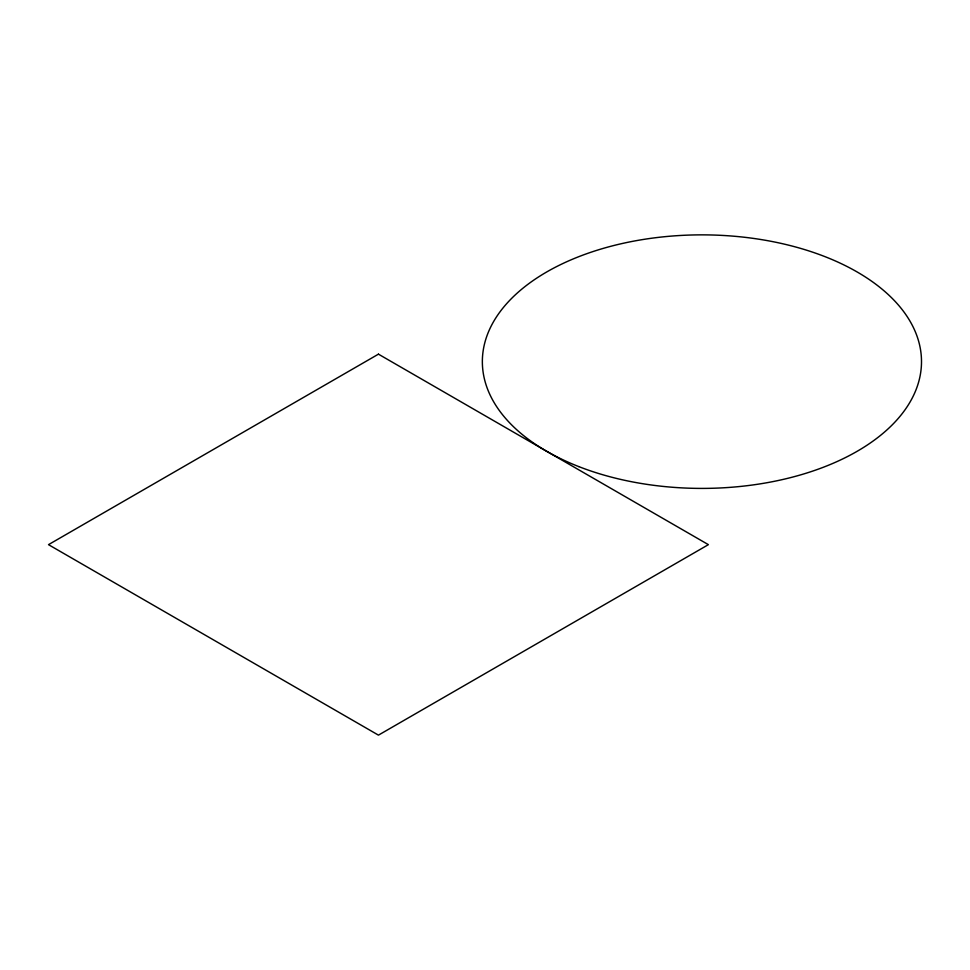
<?xml version="1.0" encoding="UTF-8"?>
<svg xmlns="http://www.w3.org/2000/svg" width="970" height="970" viewBox="0 0 970 970"><rect width="100%" height="100%" fill="white"/><g stroke="black" fill="none" stroke-linecap="round" stroke-linejoin="round"><path stroke-width="1.45" d="M378.445 354.159L48.5 544.655L378.445 735.139L708.391 544.655L378.445 354.159M578.835 466.618A219.584 126.779 0 0 0 920.942 370.673A219.584 126.779 0 0 0 605.971 247.605A219.584 126.779 0 0 0 578.835 466.618"/></g></svg>
